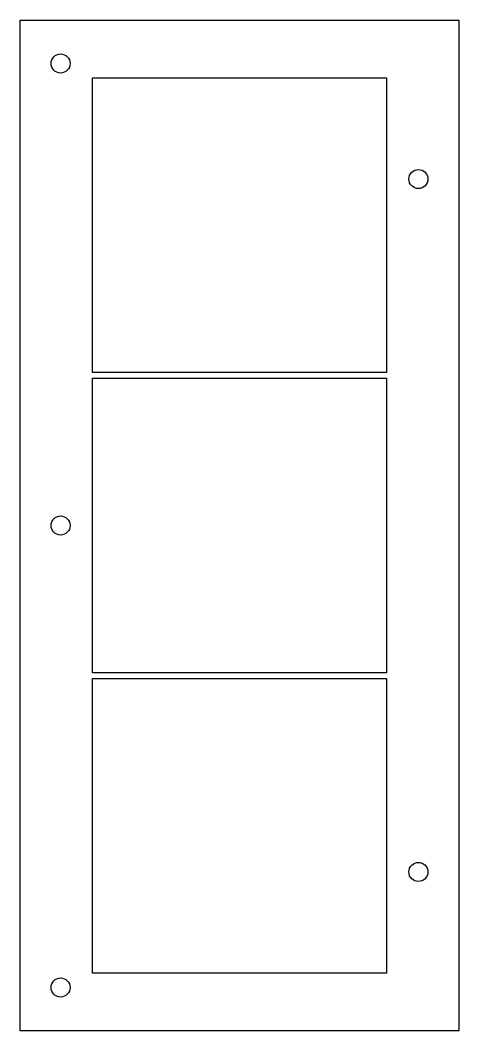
# Model space of a CAD drawing. Extents: x 110 to 186, y 18 to 192.
import ezdxf

# ---------------------------------------------------------------- set-up
doc = ezdxf.new("R2010")
doc.units = 0
doc.layers.add('View001', color=7, linetype='CONTINUOUS')

msp = doc.modelspace()

# ---------------------------------------------------------------- linework, layer by layer
at = {"layer": 'View001'}
for p, q in [((110.5, 192.5), (186.5, 192.5)), ((110.5, 17.5), (110.5, 192.5)), ((186.5, 192.5), (186.5, 17.5)), ((123, 182.5), (174, 182.5)), ((123, 131.5), (123, 182.5)), ((174, 182.5), (174, 131.5)), ((174, 131.5), (123, 131.5)), ((123, 130.5), (174, 130.5)), ((123, 79.5), (123, 130.5)), ((174, 130.5), (174, 79.5)), ((174, 79.5), (123, 79.5)), ((123, 78.5), (174, 78.5)), ((123, 27.5), (123, 78.5)), ((174, 78.5), (174, 27.5)), ((174, 27.5), (123, 27.5)), ((186.5, 17.5), (110.5, 17.5))]:
    msp.add_line(p, q, dxfattribs=at)
for centre in [(117.5, 185), (179.5, 165), (117.5, 105), (179.5, 45), (117.5, 25)]:
    msp.add_circle(centre, 1.65, dxfattribs=at)

doc.saveas('drawing.dxf')
